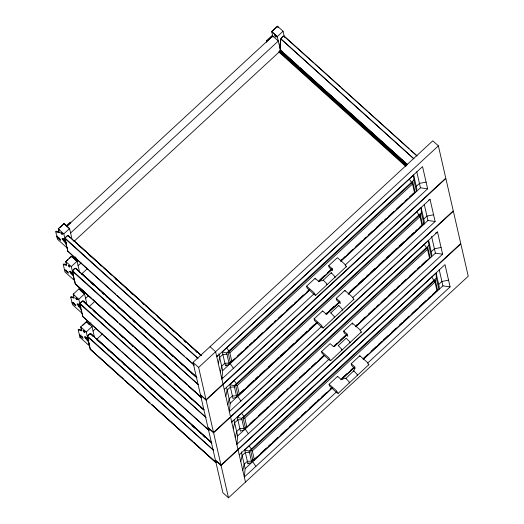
<?xml version="1.0" encoding="UTF-8"?>
<svg xmlns="http://www.w3.org/2000/svg" width="524" height="524" viewBox="0 0 524 524"><rect width="100%" height="100%" fill="white"/><g stroke="black" fill="none" stroke-linecap="round" stroke-linejoin="round"><path stroke-width="0.79" d="M306.625 286.176L307.018 287.879L314.321 294.665L315.664 295.333L313.817 292.464L306.625 286.176L315.14 278.31L318.284 281.034L319.791 281.165L323.223 280.163L331.24 272.762L334.856 276.534L335.052 277.412L334.62 277.255M314.112 318.861L314.505 320.564L321.808 327.349L323.151 328.017L321.304 325.149L314.112 318.861L322.627 310.994L325.771 313.719L327.277 313.85M321.598 351.545L321.991 353.248L329.295 360.034L330.637 360.709L328.79 357.833L321.598 351.545L330.113 343.679L333.257 346.403L334.764 346.541M329.085 384.236L329.478 385.933L336.781 392.718L338.124 393.393L336.277 390.518L329.085 384.236L337.6 376.363L340.744 379.088L342.251 379.225L345.676 378.223M315.664 295.333L346.41 266.526L344.563 263.998L337.364 257.71L328.738 265.681L329.131 267.384L332.347 270.404M323.151 328.017L353.897 299.211L352.049 296.682L344.851 290.394L336.225 298.366L336.618 300.069L340.364 303.593M330.637 360.709L361.383 331.895L359.536 329.373L352.338 323.079L343.711 331.057L344.104 332.76L347.851 336.277M338.124 393.393L368.87 364.58L367.023 362.058L359.824 355.77L351.198 363.741L351.591 365.444L354.8 368.457M313.935 293.905L221.862 379.003L222.693 370.579L218.842 353.759M321.415 326.59L229.348 411.687L230.18 403.27L226.492 387.177M328.902 359.281L236.835 444.372L237.667 435.955L233.979 419.862M336.388 391.965L244.322 477.056L245.153 468.639L241.295 451.812M309.389 289.962L231.863 361.612L230.409 362.503L228.137 352.6L412.761 181.972L412.545 183.983L414.556 192.76L340.639 261.076M316.876 322.646L239.35 394.297L237.889 395.188L235.623 385.284L420.248 214.657L420.032 216.667L422.043 225.444L348.126 293.761M324.356 355.331L246.83 426.981L245.376 427.872L243.11 417.975L427.728 247.341L427.519 249.352L429.529 258.129L355.613 326.445M331.843 388.015L254.317 459.666L252.863 460.557L250.596 450.66L435.215 280.026L435.005 282.036L437.016 290.813L363.093 359.137M348.401 293.957L423.968 224.115L424.309 221.587L421.145 207.766L229.794 384.616L232.957 398.436L236.782 397.12L317.151 322.836M71.631 256.924L72.181 257.094M218.312 363.499L219.68 357.414L222.883 354.453L226.984 354.348M220.322 372.276L221.691 366.191L224.894 363.23L228.995 363.125L230.278 361.94L231.863 361.612L229.853 352.835L412.545 183.983L409.329 179.077M221.862 379.003L222.202 377.476M225.798 396.183L227.167 390.098L230.37 387.138L234.47 387.033M227.809 404.96L229.178 398.882L232.381 395.915L236.481 395.81L237.765 394.624L239.35 394.297L237.339 385.52L420.032 216.667L416.816 211.762M229.348 411.687L229.689 410.168M233.285 428.868L234.647 422.783L237.857 419.822L241.957 419.717M235.296 437.645L236.658 431.566L239.868 428.599L243.968 428.494L245.252 427.309L246.83 426.981L244.819 418.204L427.519 249.352L424.302 244.453M236.835 444.372L237.176 442.852M240.771 461.552L242.134 455.474L245.343 452.507L249.444 452.402M242.782 470.336L244.145 464.251L247.354 461.29L251.454 461.179L252.738 460L254.317 459.666L252.306 450.889L435.005 282.036L431.789 277.137M244.322 477.056L244.662 475.537M280.497 50.088L280.419 49.551A79.746 28.774 -48 0 1 280.982 38.927L281.119 38.625A2.45 0.884 -48 0 1 283.805 36.143L313.738 62.939M217.408 355.527L216.772 356.772L422.547 166.593L427.636 188.817L345.185 265.026M232.374 420.896L231.746 422.148L437.52 231.962L442.61 254.192L360.152 330.395M414.556 192.76L415.028 191.869L412.761 181.972M422.043 225.444L422.514 224.554L420.248 214.657M429.529 258.129L430.001 257.238L427.728 247.341M437.016 290.813L437.481 289.929L435.215 280.026M62.808 238.715L64.026 240.044A3.557 0.812 47.3 0 0 66.332 242.71L65.716 243.254L67.02 247.852L57.483 239.252L56.933 236.855C57.902 238.276 63.227 242.907 59.232 238.328M88.825 340.652L88.176 341.307L89.473 345.906L79.943 337.312L79.393 334.915C80.355 336.336 85.687 340.96 81.685 336.382M278.892 52.033L280.268 50.559L280.32 49.642A79.93 28.84 -48 0 1 280.884 38.986A2.581 0.93 -48 0 1 282.364 36.962A2.581 0.93 -48 0 1 284.093 36.018L417.006 155.838M279.855 51.142L280.478 50.566L277.281 36.569L271.687 31.532L277.458 26.2L283.052 31.237L284.414 37.197M59.068 230.35L58.223 228.824L63.994 223.493L69.581 228.529L72.096 239.488M60.05 227.567L62.9 224.934M63.47 224.41L63.994 223.493M272.375 31.322L277.458 26.2M59.906 238.879L56.88 236.612L55.76 231.746L56.369 231.189L59.743 232.25M55.76 231.746L59.14 232.813L58.433 229.735L59.042 229.126M58.446 229.794L59.055 229.23M66.142 225.87L70.177 222.137L70.799 222.693L66.745 226.447M266.696 42.418L266.336 40.839L272.107 35.508A0.865 0.786 -12.9 0 1 272.735 35.272M66.817 226.289L272.709 35.992L278.303 41.036L70.602 232.99M272.755 36.045L266.958 41.403L266.336 40.839M56.88 236.612L57.483 236.049M57.922 237.752L58.531 237.189L59.14 238.145M66.332 242.71L65.723 243.274A3.557 0.812 47.3 0 1 63.417 240.608L61.996 238.734L63.077 239.121A3.557 0.812 47.3 0 1 65.041 240.306L65.349 240.568L63.817 233.861L69.581 228.529M277.281 36.569L283.052 31.237M62.939 239.239L63.542 238.675M63.397 240.568L64 240.005M73.969 241.426L280.523 50.743M194.05 365.104L67.806 251.304L67 247.204M66.555 263.041L65.71 261.509L71.48 256.177L77.067 261.214L79.576 272.172M65.788 261.862L68.107 259.721M69.247 258.673L71.48 256.177M67.386 271.57L64.36 269.297L63.247 264.437L63.856 263.873L66.555 264.725M73.629 258.555L75.358 256.95M74.231 259.131L75.967 257.526M67.989 271.655L67.007 272.284L64.419 269.546L64.969 271.943L74.506 280.537L73.203 275.938A3.557 0.812 47.3 0 1 70.904 273.292L69.482 271.419L70.563 271.805A3.557 0.812 47.3 0 1 72.528 272.991L72.836 273.253L71.303 266.552L77.067 261.214M78.089 265.675L81.096 262.904M70.884 273.253L71.487 272.69A3.557 0.812 47.3 0 0 73.163 274.773M81.456 274.111L87.475 268.543M201.53 397.788L75.292 283.988L74.487 279.888M74.041 295.726L73.196 294.193L78.967 288.862L84.554 293.905L87.063 304.857M73.275 294.547L73.884 293.99M74.624 304.044L71.847 301.981L70.733 297.121L71.343 296.558L74.041 297.409M81.115 291.239L82.268 290.172M81.79 291.658L82.989 290.551M81.718 291.816L82.877 290.741M74.198 303.697L75.849 305.787L74.015 304.601L72.895 303.121L73.504 302.558L74.113 303.52M72.895 303.121L71.906 302.23L72.456 304.627L81.986 313.221L80.696 308.643A3.557 0.812 47.3 0 1 78.39 305.977L76.969 304.103L78.05 304.496A3.557 0.812 47.3 0 1 80.015 305.675L80.323 305.937L78.783 299.237L84.554 293.905M77.912 304.608L78.515 304.051M85.576 298.366L88.576 295.588M78.39 305.977L78.973 305.374A3.557 0.812 47.3 0 0 80.65 307.457M88.942 306.795L94.962 301.228M209.017 430.473L82.779 316.679L82.15 313.365M81.528 328.41L80.683 326.878L86.453 321.546L92.041 326.59L94.549 337.548M82.51 325.62L85.923 322.463M80.932 335L80.329 335.563L79.334 334.672L78.22 329.806L78.829 329.242L82.203 330.31M88.602 323.924L89.755 322.856M89.204 324.5L90.94 322.895M80.382 335.805L80.991 335.249M79.943 337.312L80.545 336.749M88.772 340.698L88.183 341.327A3.557 0.812 47.3 0 1 85.877 338.661L84.456 336.788L85.536 337.181A3.557 0.812 47.3 0 1 87.501 338.36L87.744 338.137L87.809 338.622L86.27 331.921L92.041 326.59M93.062 331.05L96.062 328.273M85.877 338.661L86.46 338.059A3.557 0.812 47.3 0 0 88.137 340.142M102.449 333.919L96.442 339.467L98.25 341.124M215.901 462.613L90.266 349.364L89.46 345.257M193.042 362.392L432.785 140.812L438.378 145.849L445.78 178.16L206.03 399.74L200.437 394.703L193.042 362.392L198.629 367.429L206.03 399.74M198.629 367.429L438.378 145.849M413.868 180.04L226.689 353.038L229.296 364.435L225.471 365.752L222.307 351.931L413.659 175.082L416.822 188.902L416.482 191.43L413.868 180.04L413.659 175.082M416.246 186.38L419.449 183.42L426.097 182.097M225.471 365.752L226.551 364.75M230.409 362.503L234.372 358.835M237.379 356.058L242.186 351.617M245.789 348.283L248.193 346.063M249.398 344.949L252.404 342.172M253.603 341.059L255.404 339.395M257.808 337.174L262.616 332.727M266.225 329.399L272.238 323.845M274.039 322.175L275.84 320.511M278.244 318.291L282.449 314.4M286.661 310.509L292.667 304.955M294.468 303.291L296.872 301.071M298.68 299.401L303.488 294.96M307.09 291.626L308.891 289.962M319.109 280.517L324.52 275.519M327.526 272.742L331.731 268.851M340.744 260.52L342.545 258.856M343.751 257.743L344.956 256.636M347.956 253.858L352.763 249.411M355.77 246.634L362.379 240.529M364.187 238.859L365.988 237.195M368.392 234.975L372.597 231.084M376.206 227.75L382.815 221.639M384.616 219.975L386.417 218.312M388.821 216.084L393.629 211.644M396.635 208.866L402.648 203.312M405.052 201.092L407.456 198.871M409.257 197.201L415.028 191.869M319.005 281.074L332.223 268.851M222.693 370.579L309.664 290.152M318.684 281.82L331.902 269.598M340.914 261.266L420.458 187.808L427.636 188.817M206.115 400.12L445.865 178.533L453.267 210.844L213.517 432.431L207.923 427.388L200.522 395.076L206.115 400.12L213.517 432.431M224.259 389.456L430.034 199.277L435.123 221.501L352.672 297.711M229.794 384.616L234.169 385.723L421.355 212.724L421.145 207.766M423.733 219.065L426.936 216.104L433.584 214.781M237.889 395.188L238.852 394.297L239.023 395.044M239.455 393.74L244.263 389.299M247.872 385.965L253.878 380.411M255.679 378.747L258.083 376.527M259.891 374.856L264.699 370.416M268.301 367.082L273.711 362.084M276.115 359.864L279.122 357.086M280.32 355.973L285.731 350.975M288.737 348.198L293.545 343.751M296.545 340.973L299.551 338.196M300.756 337.089L303.763 334.312M304.961 333.199L306.763 331.535M309.167 329.314L313.974 324.867M325.993 313.758L327.199 312.651M329.603 310.424L333.808 306.54M350.032 291.541L354.84 287.1M358.449 283.766L363.859 278.768M366.263 276.548L368.667 274.321M370.468 272.657L375.276 268.216M378.878 264.882L383.692 260.435M386.692 257.657L389.699 254.88M390.904 253.773L393.904 250.996M395.109 249.883L396.308 248.776M399.314 245.998L404.122 241.551M407.128 238.774L410.135 235.997M411.333 234.89L413.737 232.663M415.539 230.999L417.346 229.335M419.75 227.108L422.514 224.554M325.889 314.315L339.107 302.093M326.766 313.948L339.388 302.289M230.18 403.27L317.04 322.987M326.655 314.099L339.88 301.883M348.29 294.108L427.938 220.493L435.123 221.501M330.736 312.959L338.727 305.453L342.342 309.219L342.539 310.097L342.106 309.939M213.602 432.804L453.352 211.218L460.753 243.529L221.004 465.116L215.41 460.072L208.008 427.761L213.602 432.804L221.004 465.116M428.842 245.409L241.656 418.407L244.269 429.804L240.444 431.121L237.28 417.301L428.625 240.451L431.796 254.271L431.449 256.806L428.842 245.409L428.625 240.451M431.219 251.749L434.422 248.789L441.07 247.466M245.376 427.872L246.83 426.981M249.948 423.647L254.756 419.207M258.358 415.873L264.974 409.761M266.172 408.654L267.974 406.984M270.377 404.764L275.185 400.323M278.794 396.989L284.801 391.435M286.608 389.771L288.41 388.101M290.813 385.88L295.621 381.439M299.224 378.105L305.237 372.551M307.038 370.881L309.442 368.66M311.243 366.996L316.051 362.556M319.66 359.222L323.262 355.888M334.083 345.892L337.089 343.115M340.089 340.338L344.903 335.891M356.32 325.339L357.519 324.225M360.525 321.448L365.333 317.007M368.339 314.23L374.948 308.119M376.749 306.455L378.557 304.785M380.961 302.564L385.166 298.68M388.769 295.346L395.384 289.235M397.185 287.571L399.589 285.344M401.391 283.681L406.198 279.24M409.807 275.906L415.211 270.908M417.615 268.681L420.025 266.461M421.827 264.797L426.634 260.349M333.971 346.443L346.593 334.777M237.667 435.955L324.638 355.521M334.253 346.639L346.875 334.974M355.776 326.793L435.424 253.177L442.61 254.192M338.222 345.644L346.213 338.137L349.829 341.91L350.025 342.781L349.593 342.631M221.089 465.489L460.838 243.902L468.24 276.22L228.49 497.8L222.897 492.763L215.495 460.445L221.089 465.489L228.49 497.8M239.232 454.832L445 264.646L450.096 286.877L367.638 363.08M436.328 278.093L249.142 451.099L251.756 462.489L247.931 463.812L244.767 449.985L436.112 273.135L439.282 286.956L438.935 289.49L436.328 278.093L436.112 273.135M438.699 284.434L441.909 281.473L448.557 280.15M247.931 463.812L249.011 462.81M252.863 460.557L256.832 456.889M260.435 453.561L266.447 448.007M268.249 446.337L270.653 444.116M272.454 442.453L277.864 437.448M280.871 434.671L286.281 429.673M289.281 426.896L291.685 424.676M292.89 423.562L298.3 418.565M301.3 415.787L306.114 411.347M309.717 408.013L316.326 401.901M317.531 400.795L319.332 399.124M321.736 396.904L326.544 392.463M330.153 389.129L331.351 388.015M342.172 378.02L346.98 373.573M350.582 370.245L353.589 367.468M363.204 358.58L367.409 354.689M371.018 351.355L376.422 346.357M378.826 344.137L381.832 341.36M383.037 340.253L388.448 335.249M391.448 332.471L396.255 328.031M399.262 325.253L402.268 322.476M403.467 321.363L406.473 318.585M407.679 317.478L408.877 316.365M411.884 313.588L416.691 309.147M419.698 306.37L426.307 300.259M428.108 298.595L429.909 296.925M432.313 294.704L437.481 289.929M340.862 379.684L354.08 367.468M245.153 468.639L332.616 387.806M341.137 379.88L354.362 367.658M363.263 359.477L442.911 285.862L450.096 286.877M345.768 378.597L353.7 370.822L355.076 368.169L354.866 366.911L351.198 363.741M277.7 26.993L278.303 27.726M428.671 200.089L430.034 199.277M435.483 233.18L437.52 231.962M64.17 224.161L64.694 224.403M69.613 236.979A79.746 28.774 -48 0 0 68.068 235.708L67.865 235.721A2.45 0.884 -48 0 0 65.179 238.204L197.961 358.305M77.559 270.155A79.746 28.774 -48 0 0 75.554 268.393L75.351 268.406A2.45 0.884 -48 0 0 72.659 270.888L198.164 384.426M90.927 308.191L82.838 301.09A2.45 0.884 -48 0 0 80.146 303.579L205.65 417.111M93.56 336.5L90.325 333.775A2.45 0.884 -48 0 0 87.632 336.264L213.137 449.802M231.863 361.612L231.366 361.612L231.543 362.359M254.317 459.666L253.826 459.666L253.996 460.413M228.137 352.6L229.853 352.835M235.623 385.284L237.339 385.52M243.11 417.975L244.819 418.204M250.596 450.66L252.306 450.889M222.307 351.931L226.689 353.038M237.28 417.301L241.656 418.407M244.767 449.985L249.142 451.099M86.722 322.208L89.912 324.952M63.247 264.437L66.627 265.498L65.919 262.419L66.41 262.426M70.733 297.121L74.107 298.189L73.406 295.104L73.897 295.11M78.22 329.806L81.593 330.873L80.892 327.742L81.384 327.795M345.964 266.716L346.403 266.867M353.451 299.401L353.89 299.551M360.938 332.085L361.377 332.242M368.424 364.769L368.863 364.927M326.603 284.663L327.048 284.473L326.288 283.215L323.229 280.17L323.315 280.537M334.089 317.348L334.528 317.505L334.325 316.627L330.716 312.854M341.576 350.032L342.015 350.189L341.812 349.311L338.203 345.539M357.073 375.315L357.519 375.125L356.759 373.867L353.7 370.822L353.785 371.189M349.063 382.716L349.501 382.874L349.298 381.996L345.689 378.23M75.286 304.496L74.873 304.254M58.924 229.735L58.433 229.735M71.513 272.729L70.164 271.163M77.821 299.466L76.38 297.894M79 305.413L77.578 303.665M82.589 337.096L80.329 335.563M272.395 32.449L271.845 32.233L272.965 37.093M62.638 233.946L61.708 232.99M85.098 332L83.991 330.795M86.48 338.098L85.261 336.768M328.738 265.681L332.413 268.851L332.616 270.115M336.225 298.366L339.899 301.536L340.102 302.8M343.711 331.057L347.379 334.22L347.589 335.484M277.543 26.554L278.159 27.11M314.95 64.033L340.443 87.01M341.655 88.104L367.147 111.081M368.359 112.175L409.021 148.829M410.842 150.473L416.914 155.942M280.982 38.927L413.894 158.739M280.884 38.986L413.803 158.798M277.36 36.922L271.687 31.532M280.491 50.035L282.927 52.276M284.132 53.317L298.706 66.502M299.911 67.544L325.411 90.573M326.616 91.615L352.115 114.645M353.32 115.686L367.887 128.819M368.503 129.421L394.598 152.942M395.803 153.984L407.344 164.431M280.392 50.121L407.24 164.464M280.176 50.278L315.304 81.947M316.509 83.034L384.347 144.185M385.474 145.214L400.696 158.923M401.862 159.984L406.755 164.385M282.344 52.387L283.563 53.481M286.595 56.219L289.025 58.406M290.84 60.044L296.309 64.969M298.123 66.614L299.348 67.707M302.374 70.439L304.804 72.626M306.016 73.72L310.267 77.552M313.902 80.834L315.127 81.927M317.544 84.115L324.232 90.135M329.079 94.51L331.509 96.698M332.72 97.798L337.58 102.173M340.607 104.905L341.831 105.999M344.248 108.193L352.757 115.85M355.783 118.588L358.213 120.775M359.425 121.869L365.497 127.339M367.311 128.983L368.536 130.076M370.953 132.264L373.998 134.995M375.204 136.096L378.852 139.377M382.487 142.659L384.315 144.297M386.732 146.491L392.81 151.96M394.015 153.054L395.24 154.148M398.266 156.886L400.703 159.073M401.908 160.167L406.768 164.543M279.98 51.031L406.827 165.374M279.842 51.09L406.703 165.486M279.299 51.653L406.146 165.997M278.879 51.974L405.733 166.377M210.026 346.691L215.619 351.728L223.014 384.04M64.072 223.846L65.801 225.399M67.458 226.892L69.666 228.883M201.223 355.39L74.382 241.047M67.806 251.304L64.943 238.564A2.581 0.93 -48 0 1 66.424 236.54A2.581 0.93 -48 0 1 68.153 235.597L201.065 355.416M68.068 235.708L70.498 237.896M72.319 239.534L74.742 241.721M75.954 242.815L85.667 251.572M87.488 253.216L97.805 262.511M99.023 263.611L101.446 265.799M103.267 267.437L111.763 275.1M114.193 277.288L117.225 280.019M118.444 281.113L128.151 289.87M129.972 291.508L139.076 299.715M141.506 301.903L143.93 304.097M145.148 305.191L154.246 313.398M156.676 315.586L166.992 324.887M168.211 325.98L170.634 328.168M171.852 329.262L180.95 337.469M183.38 339.657L186.413 342.388M187.631 343.489L197.338 352.239M199.159 353.883L200.98 355.521M88.536 254.559L90.96 256.747M100.064 264.954L101.283 266.048M115.241 278.63L117.062 280.268M126.769 289.025L127.987 290.119M131.02 292.851L132.841 294.495M142.548 303.252L143.766 304.346M157.724 316.928L160.154 319.116M169.252 327.323L170.47 328.417M172.894 330.605L174.112 331.699M184.428 341L186.249 342.637M195.956 351.394L197.175 352.488M58.223 228.824L63.817 233.861M64.943 238.564L197.856 358.377M67.891 251.16L88.543 269.821M89.755 270.915L115.837 294.383M117.055 295.477L184.435 356.261M186.243 357.846L194.142 365.012M71.559 256.531L73.838 258.581M74.945 259.577L77.152 261.568M75.292 283.988L72.43 271.249A2.581 0.93 -48 0 1 73.91 269.225A2.581 0.93 -48 0 1 75.633 268.288L197.017 377.706M75.554 268.393L77.375 270.03M78.587 271.124L88.301 279.882M90.121 281.519L100.438 290.82M101.649 291.914L104.08 294.108M105.291 295.202L114.396 303.409M116.826 305.597L119.858 308.328M121.07 309.422L130.784 318.179M132.605 319.817L141.709 328.024M144.133 330.212L146.563 332.406M147.775 333.5L157.488 342.251M159.309 343.895L169.016 352.645M170.837 354.289L173.267 356.477M174.479 357.571L183.583 365.778M186.013 367.966L196.33 377.267M91.163 282.868L93.593 285.056M102.697 293.263L103.909 294.357M106.339 296.545L107.551 297.639M117.867 306.94L119.688 308.577M129.402 317.334L130.614 318.428M133.653 321.16L134.865 322.26M145.181 331.554L146.393 332.655M160.357 345.237L162.178 346.875M171.885 355.632L173.097 356.726M187.061 369.309L188.882 370.946M65.71 261.509L71.303 266.552M72.43 271.249L198.059 384.498M67.38 272.211L68.362 273.096L66.718 271.013M75.377 283.844L91.156 298.071M92.977 299.708L117.861 322.142L75.391 283.903M133.64 336.369L119.682 323.786L187.061 384.57M134.858 337.463L160.344 360.44M162.165 362.084L187.048 384.511M188.869 386.155L201.616 397.644M188.28 385.664L201.629 397.696M84.639 294.259L78.967 288.862M89.355 306.416L204.046 409.761M82.779 316.679L79.917 303.933A2.581 0.93 -48 0 1 81.397 301.909A2.581 0.93 -48 0 1 83.12 300.973L203.895 409.847M92.748 309.828L102.462 318.585M104.283 320.223L106.706 322.417M107.924 323.511L117.029 331.718M119.452 333.906L133.41 346.488M134.629 347.582L143.733 355.789M146.157 357.977L149.196 360.709M150.408 361.809L160.115 370.56M161.936 372.204L171.649 380.955M173.47 382.599L175.9 384.786M177.112 385.88L186.217 394.087M188.64 396.275L198.963 405.576M200.175 406.67L202.598 408.858M93.796 311.171L96.226 313.365M105.331 321.572L106.542 322.666M120.5 335.249L122.93 337.436M132.035 345.644L133.247 346.737M136.279 349.469L137.498 350.563M147.205 359.32L149.026 360.957M158.739 369.715L159.951 370.809M162.984 373.546L164.805 375.184M174.518 383.941L175.73 385.035M189.688 397.618L191.509 399.255M201.223 408.013L202.434 409.106M73.196 294.193L78.783 299.237M79.917 303.933L206.155 417.733M82.864 316.529L120.507 350.51M121.719 351.604L209.115 430.387M210.923 441.902L96.829 339.048L210.936 441.961M90.266 349.364L87.403 336.618A2.581 0.93 -48 0 1 88.883 334.594A2.581 0.93 -48 0 1 90.606 333.657L211.991 443.075M95.381 338.137L105.088 346.895M106.909 348.532L109.339 350.72M110.551 351.82L119.655 360.021M122.085 362.215L132.402 371.516M133.613 372.61L136.043 374.798M137.255 375.891L146.36 384.099M148.79 386.286L151.822 389.018M153.034 390.111L162.748 398.869M164.569 400.506L173.673 408.713M176.103 410.908L178.527 413.095M179.739 414.189L188.843 422.396M191.273 424.584L201.589 433.885M202.801 434.979L205.231 437.167M206.443 438.261L210.694 442.092M107.957 349.875L109.175 350.975M123.133 363.558L125.557 365.745M134.661 373.953L135.88 375.046M138.303 377.234L139.522 378.328M149.838 387.629L151.659 389.267M161.366 398.024L162.584 399.118M165.617 401.856L166.828 402.949M177.145 412.25L178.363 413.344M192.321 425.927L194.745 428.115M203.849 436.322L205.067 437.416M80.683 326.878L86.27 331.921M87.403 336.618L213.641 450.417M90.351 349.22L96.416 354.689M98.237 356.327L123.12 378.76M124.941 380.404L138.297 392.437M139.508 393.531L149.825 402.832M151.646 404.476L165.61 417.058M166.822 418.152L192.315 441.129M194.135 442.773L215.98 462.469M90.364 349.272L123.133 378.819M124.352 379.913L149.838 402.891M151.659 404.528L215.993 462.522M69.889 266.434L69.017 265.426M66.627 270.836L66.083 270.057M226.63 347.929L228.929 350.969M234.117 380.621L236.416 383.653M241.603 413.305L243.902 416.338M249.09 445.99L251.389 449.022M230.226 363.623L233.403 368.333M237.713 396.308L240.889 401.024M245.199 428.992L248.376 433.708M252.686 461.677L255.856 466.393M61.531 232.741L61.341 232.348M416.77 171.715L420.458 187.808M424.257 204.399L427.938 220.493M431.573 236.35L435.424 253.177M439.23 269.768L442.911 285.862M421.355 212.724L423.968 224.115M344.851 290.394L345.047 291.233M352.338 323.079L352.606 324.258M359.824 355.77L360.014 356.608M331.214 272.742L331.365 273.39M338.701 305.427L338.812 305.82M315.14 278.31L315.33 279.148M322.627 310.994L322.745 311.492M337.6 376.363L337.711 376.867M246.339 426.981L246.509 427.728M234.169 385.723L236.782 397.12M223.106 384.42L230.501 416.731M230.586 417.104L237.988 449.415M238.073 449.789L245.474 482.1M86.453 321.546L86.532 321.9M87.678 337.338L89.106 343.672M80.375 305.446L80.906 307.824M81.443 310.195L81.796 311.78M72.888 272.762L73.596 275.925M65.402 240.077L66.109 243.241M68.153 235.597A79.93 28.84 -48 0 1 70.589 237.896M75.633 268.288A79.93 28.84 -48 0 1 78.076 270.581M83.041 301.077A79.746 28.774 -48 0 1 85.87 303.913M83.12 300.973A79.93 28.84 -48 0 1 85.962 303.815M90.528 333.762A79.746 28.774 -48 0 1 93.357 336.598M90.606 333.657A79.93 28.84 -48 0 1 93.449 336.506M274.759 35.704L275.958 37.014L274.759 35.704M60.797 232.741C61.721 235.603 63.771 234.339 60.797 232.741M68.284 265.426C69.207 268.288 71.257 267.024 68.284 265.426M75.77 298.11C76.687 300.973 78.744 299.708 75.77 298.11M83.251 330.795C84.174 333.657 86.231 332.393 83.251 330.795M196.559 377.077L81.855 273.679L196.572 377.136"/></g></svg>
